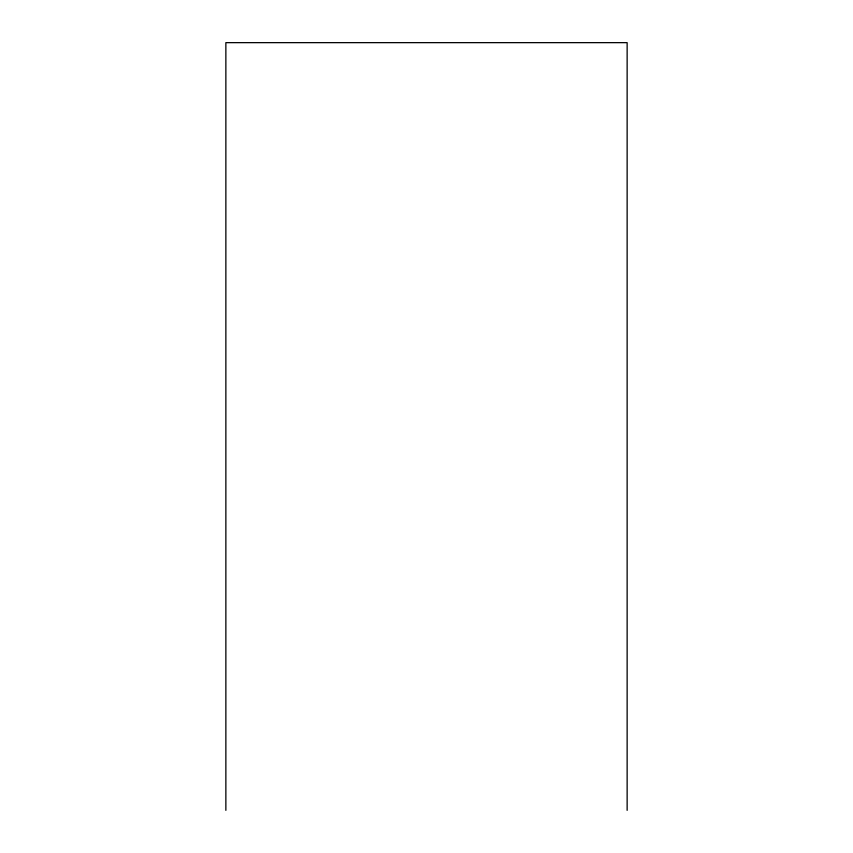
<?xml version="1.0" encoding="UTF-8"?>
<svg xmlns="http://www.w3.org/2000/svg" width="853" height="853" viewBox="0 0 853 853"><rect width="100%" height="100%" fill="white"/><g stroke="black" fill="none" stroke-linecap="round" stroke-linejoin="round"><path stroke-width="1.28" d="M627.136 810.35L627.136 42.65L225.864 42.65L225.864 810.35"/></g></svg>
